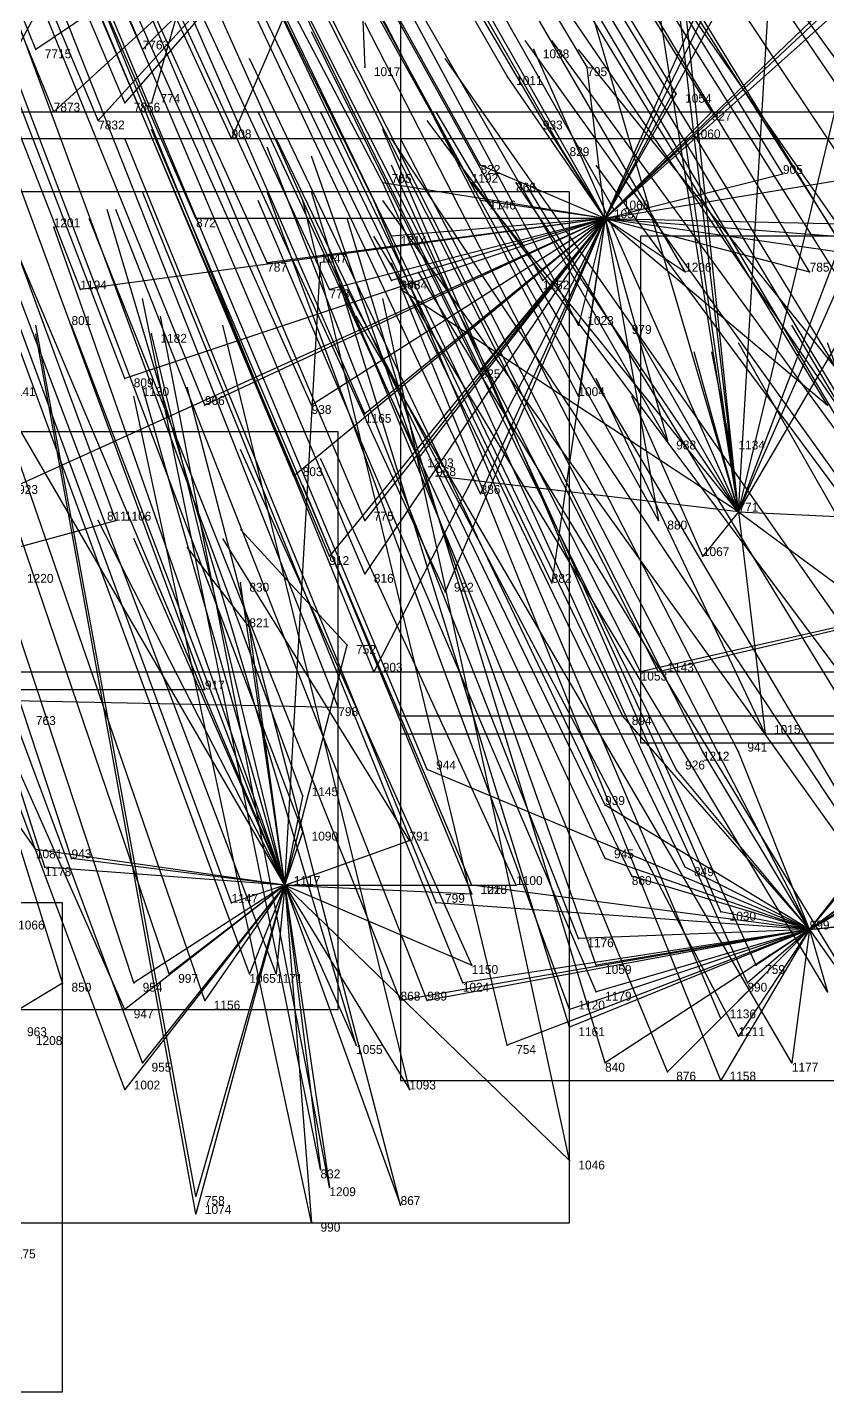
# Model space of a CAD drawing. Extents: x -0.5 to 0.59, y -0.5 to 0.59.
# Drawn here: x 0.134 to 0.224, y -0.486 to -0.3325 of the extents above; entities that cross this region are included whole.
import ezdxf

# ---------------------------------------------------------------- set-up
doc = ezdxf.new("R2010")
doc.units = 0
for name, color, linetype in [('Clients', 3, 'CONTINUOUS'), ('Facilities', 3, 'CONTINUOUS'), ('Facilities_lines', 3, 'CONTINUOUS'), ('Min_max_boxes', 1, 'CONTINUOUS'), ('Normals', 1, 'CONTINUOUS'), ('Source_points', 5, 'CONTINUOUS'), ('Text', 3, 'CONTINUOUS')]:
    doc.layers.add(name, color=color, linetype=linetype)

msp = doc.modelspace()

# ---------------------------------------------------------------- linework, layer by layer
at = {"layer": 'Clients', "color": 5}
for p in [(0.135, -0.335, -0.904), (0.147, -0.335, -0.914), (0.191, -0.335, -1.25), (0.172, -0.337, -1.25), (0.197, -0.337, -0.976), (0.188, -0.338, -0.968), (0.207, -0.34, -0.996), (0.137, -0.342, -0.92), (0.145, -0.341, -0.927), (0.148, -0.341, -1.25), (0.211, -0.342, -1.005), (0.142, -0.343, -0.929), (0.192, -0.343, -0.982), (0.157, -0.345, -0.947), (0.208, -0.345, -1.25), (0.194, -0.346, -0.993), (0.185, -0.348, -0.986), (0.219, -0.349, -1.029), (0.174, -0.35, -0.977), (0.184, -0.35, -1.25), (0.189, -0.35, -1.25), (0.185, -0.352, -0.995), (0.2, -0.353, -1.014), (0.153, -0.354, -0.965), (0.137, -0.355, -1.25), (0.175, -0.356, -0.992), (0.161, -0.359, -0.984), (0.167, -0.359, -1.25), (0.208, -0.36, -1.038), (0.222, -0.36, -1.057), (0.14, -0.362, -0.969), (0.168, -0.362, -0.998), (0.175, -0.361, -1.004), (0.176, -0.362, -1.25), (0.192, -0.361, -1.023), (0.139, -0.366, -1.25), (0.196, -0.366, -1.037), (0.202, -0.366, -1.25), (0.148, -0.367, -1.25), (0.185, -0.371, -1.037), (0.145, -0.372, -0.999), (0.147, -0.373, -1.25), (0.196, -0.374, -1.055), (0.154, -0.375, -1.013), (0.166, -0.375, -1.025), (0.172, -0.376, -1.034), (0.224, -0.375, -1.092), (0.206, -0.379, -1.08), (0.213, -0.379, -1.25), (0.178, -0.381, -1.052), (0.164, -0.383, -1.041), (0.18, -0.383, -1.25), (0.185, -0.385, -1.066), (0.142, -0.388, -1.25), (0.144, -0.388, -1.035), (0.172, -0.388, -1.061), (0.205, -0.388, -1.098), (0.168, -0.392, -1.067), (0.21, -0.392, -1.25), (0.172, -0.394, -1.075), (0.158, -0.395, -1.25), (0.181, -0.396, -1.089), (0.193, -0.395, -1.098), (0.159, -0.4, -1.25), (0.17, -0.402, -1.25), (0.173, -0.405, -1.101), (0.203, -0.405, -1.132), (0.205, -0.405, -1.135), (0.154, -0.407, -1.088), (0.169, -0.409, -1.107), (0.201, -0.41, -1.142), (0.217, -0.412, -1.25), (0.21, -0.414, -1.161), (0.214, -0.414, -1.165), (0.179, -0.416, -1.132), (0.207, -0.416, -1.162), (0.165, -0.419, -1.125), (0.199, -0.42, -1.161), (0.165, -0.423, -1.136), (0.135, -0.425, -1.25), (0.177, -0.424, -1.25), (0.139, -0.426, -1.119), (0.199, -0.426, -1.176), (0.136, -0.427, -1.121), (0.202, -0.428, -1.183), (0.208, -0.427, -1.189), (0.184, -0.429, -1.168), (0.189, -0.429, -1.25), (0.157, -0.431, -1.146), (0.18, -0.431, -1.167), (0.184, -0.43, -1.25), (0.212, -0.432, -1.204), (0.196, -0.435, -1.193), (0.184, -0.438, -1.25), (0.198, -0.438, -1.202), (0.216, -0.438, -1.222), (0.138, -0.44, -1.154), (0.146, -0.44, -1.159), (0.15, -0.439, -1.161), (0.159, -0.439, -1.167), (0.162, -0.439, -1.17), (0.183, -0.44, -1.191), (0.215, -0.44, -1.224), (0.154, -0.442, -1.171), (0.176, -0.442, -1.188), (0.179, -0.442, -1.192), (0.198, -0.441, -1.209), (0.224, -0.441, -1.238), (0.145, -0.443, -1.25), (0.195, -0.443, -1.21), (0.195, -0.445, -1.216), (0.212, -0.444, -1.229), (0.214, -0.446, -1.25), (0.171, -0.447, -1.197), (0.188, -0.447, -1.213), (0.147, -0.449, -1.25), (0.199, -0.449, -1.228), (0.22, -0.449, -1.25), (0.206, -0.45, -1.238), (0.212, -0.451, -1.245), (0.145, -0.452, -1.25), (0.177, -0.452, -1.25), (0.195, -0.46, -1.249), (0.167, -0.461, -1.226), (0.168, -0.463, -1.231), (0.153, -0.464, -1.222), (0.176, -0.465, -1.242), (0.153, -0.466, -1.226), (0.166, -0.467, -1.24)]:
    msp.add_point(p, dxfattribs=at)
at = {"layer": 'Facilities', "color": 3}
for p in [(0.199, -0.354, -1.015), (0.214, -0.387, -1.25), (0.163, -0.429, -1.25), (0.222, -0.434, -1.218)]:
    msp.add_point(p, dxfattribs=at)
at = {"layer": 'Facilities_lines', "color": 3}
for p, q in [((0.169, -0.268, -1.25), (0.129, -0.342, -1.25)), ((0.169, -0.268, -1.25), (0.148, -0.341, -1.25)), ((0.169, -0.268, -1.25), (0.172, -0.337, -1.25)), ((0.172, -0.31, -0.886), (0.135, -0.335, -0.904)), ((0.172, -0.31, -0.886), (0.137, -0.342, -0.92)), ((0.172, -0.31, -0.886), (0.142, -0.343, -0.929)), ((0.172, -0.31, -0.886), (0.145, -0.341, -0.927)), ((0.172, -0.31, -0.886), (0.147, -0.335, -0.914)), ((0.172, -0.31, -0.886), (0.157, -0.345, -0.947)), ((0.199, -0.354, -1.015), (0.217, -0.317, -0.96)), ((0.199, -0.354, -1.015), (0.219, -0.317, -0.962)), ((0.214, -0.387, -1.25), (0.206, -0.319, -1.25)), ((0.214, -0.387, -1.25), (0.218, -0.319, -1.25)), ((0.199, -0.354, -1.015), (0.23, -0.325, -0.996)), ((0.199, -0.354, -1.015), (0.211, -0.327, -0.971)), ((0.214, -0.387, -1.25), (0.197, -0.329, -1.25)), ((0.199, -0.354, -1.015), (0.227, -0.329, -1)), ((0.214, -0.387, -1.25), (0.205, -0.33, -1.25)), ((0.214, -0.387, -1.25), (0.208, -0.33, -1.25)), ((0.199, -0.354, -1.015), (0.223, -0.331, -0.997)), ((0.214, -0.387, -1.25), (0.227, -0.333, -1.25)), ((0.214, -0.387, -1.25), (0.191, -0.335, -1.25)), ((0.214, -0.387, -1.25), (0.237, -0.335, -1.25)), ((0.199, -0.354, -1.015), (0.197, -0.337, -0.976)), ((0.199, -0.354, -1.015), (0.188, -0.338, -0.968)), ((0.199, -0.354, -1.015), (0.207, -0.34, -0.996)), ((0.199, -0.354, -1.015), (0.211, -0.342, -1.005)), ((0.199, -0.354, -1.015), (0.192, -0.343, -0.982)), ((0.214, -0.387, -1.25), (0.208, -0.345, -1.25)), ((0.214, -0.387, -1.25), (0.23, -0.345, -1.25)), ((0.199, -0.354, -1.015), (0.194, -0.346, -0.993)), ((0.199, -0.354, -1.015), (0.248, -0.346, -1.063)), ((0.199, -0.354, -1.015), (0.185, -0.348, -0.986)), ((0.199, -0.354, -1.015), (0.219, -0.349, -1.029)), ((0.163, -0.429, -1.25), (0.13, -0.351, -1.25)), ((0.199, -0.354, -1.015), (0.174, -0.35, -0.977)), ((0.214, -0.387, -1.25), (0.184, -0.35, -1.25)), ((0.214, -0.387, -1.25), (0.189, -0.35, -1.25)), ((0.199, -0.354, -1.015), (0.185, -0.352, -0.995)), ((0.199, -0.354, -1.015), (0.2, -0.353, -1.014)), ((0.199, -0.354, -1.015), (0.133, -0.384, -1.016)), ((0.199, -0.354, -1.015), (0.14, -0.362, -0.969)), ((0.199, -0.354, -1.015), (0.145, -0.372, -0.999)), ((0.199, -0.354, -1.015), (0.153, -0.354, -0.965)), ((0.199, -0.354, -1.015), (0.154, -0.375, -1.013)), ((0.199, -0.354, -1.015), (0.161, -0.359, -0.984)), ((0.199, -0.354, -1.015), (0.164, -0.383, -1.041)), ((0.199, -0.354, -1.015), (0.166, -0.375, -1.025)), ((0.199, -0.354, -1.015), (0.168, -0.362, -0.998)), ((0.199, -0.354, -1.015), (0.168, -0.392, -1.067)), ((0.199, -0.354, -1.015), (0.172, -0.388, -1.061)), ((0.199, -0.354, -1.015), (0.172, -0.394, -1.075)), ((0.199, -0.354, -1.015), (0.172, -0.376, -1.034)), ((0.199, -0.354, -1.015), (0.173, -0.405, -1.101)), ((0.199, -0.354, -1.015), (0.175, -0.361, -1.004)), ((0.199, -0.354, -1.015), (0.175, -0.356, -0.992)), ((0.199, -0.354, -1.015), (0.178, -0.381, -1.052)), ((0.199, -0.354, -1.015), (0.181, -0.396, -1.089)), ((0.199, -0.354, -1.015), (0.185, -0.371, -1.037)), ((0.199, -0.354, -1.015), (0.185, -0.385, -1.066)), ((0.199, -0.354, -1.015), (0.192, -0.361, -1.023)), ((0.199, -0.354, -1.015), (0.193, -0.395, -1.098)), ((0.199, -0.354, -1.015), (0.196, -0.374, -1.055)), ((0.199, -0.354, -1.015), (0.196, -0.366, -1.037)), ((0.199, -0.354, -1.015), (0.222, -0.36, -1.057)), ((0.199, -0.354, -1.015), (0.205, -0.388, -1.098)), ((0.199, -0.354, -1.015), (0.248, -0.361, -1.095)), ((0.199, -0.354, -1.015), (0.224, -0.375, -1.092)), ((0.199, -0.354, -1.015), (0.206, -0.379, -1.08)), ((0.199, -0.354, -1.015), (0.242, -0.355, -1.075)), ((0.199, -0.354, -1.015), (0.225, -0.356, -1.052)), ((0.199, -0.354, -1.015), (0.208, -0.36, -1.038)), ((0.163, -0.429, -1.25), (0.137, -0.355, -1.25)), ((0.163, -0.429, -1.25), (0.167, -0.359, -1.25)), ((0.214, -0.387, -1.25), (0.231, -0.358, -1.25)), ((0.214, -0.387, -1.25), (0.176, -0.362, -1.25)), ((0.163, -0.429, -1.25), (0.139, -0.366, -1.25)), ((0.214, -0.387, -1.25), (0.202, -0.366, -1.25)), ((0.163, -0.429, -1.25), (0.148, -0.367, -1.25)), ((0.163, -0.429, -1.25), (0.131, -0.374, -1.25)), ((0.163, -0.429, -1.25), (0.147, -0.373, -1.25)), ((0.214, -0.387, -1.25), (0.213, -0.379, -1.25)), ((0.214, -0.387, -1.25), (0.18, -0.383, -1.25)), ((0.074, -0.407, -1.035), (0.144, -0.388, -1.035)), ((0.163, -0.429, -1.25), (0.142, -0.388, -1.25)), ((0.214, -0.387, -1.25), (0.21, -0.392, -1.25)), ((0.214, -0.387, -1.25), (0.235, -0.388, -1.25)), ((0.214, -0.387, -1.25), (0.217, -0.412, -1.25)), ((0.214, -0.387, -1.25), (0.237, -0.404, -1.25)), ((0.269, -0.39, -1.184), (0.203, -0.405, -1.132)), ((0.269, -0.39, -1.184), (0.205, -0.405, -1.135)), ((0.163, -0.429, -1.25), (0.158, -0.395, -1.25)), ((0.163, -0.429, -1.25), (0.159, -0.4, -1.25)), ((0.163, -0.429, -1.25), (0.17, -0.402, -1.25)), ((0.074, -0.407, -1.035), (0.169, -0.409, -1.107)), ((0.074, -0.407, -1.035), (0.154, -0.407, -1.088)), ((0.222, -0.434, -1.218), (0.201, -0.41, -1.142)), ((0.222, -0.434, -1.218), (0.21, -0.414, -1.161)), ((0.222, -0.434, -1.218), (0.214, -0.414, -1.165)), ((0.222, -0.434, -1.218), (0.259, -0.413, -1.218)), ((0.222, -0.434, -1.218), (0.248, -0.415, -1.21)), ((0.222, -0.434, -1.218), (0.252, -0.415, -1.214)), ((0.222, -0.434, -1.218), (0.179, -0.416, -1.132)), ((0.222, -0.434, -1.218), (0.207, -0.416, -1.162)), ((0.222, -0.434, -1.218), (0.237, -0.416, -1.196)), ((0.163, -0.429, -1.25), (0.165, -0.419, -1.125)), ((0.222, -0.434, -1.218), (0.199, -0.42, -1.161)), ((0.222, -0.434, -1.218), (0.238, -0.422, -1.21)), ((0.163, -0.429, -1.25), (0.165, -0.423, -1.136)), ((0.163, -0.429, -1.25), (0.135, -0.425, -1.25)), ((0.163, -0.429, -1.25), (0.177, -0.424, -1.25)), ((0.222, -0.434, -1.218), (0.229, -0.425, -1.208)), ((0.163, -0.429, -1.25), (0.139, -0.426, -1.119)), ((0.222, -0.434, -1.218), (0.199, -0.426, -1.176)), ((0.163, -0.429, -1.25), (0.136, -0.427, -1.121)), ((0.222, -0.434, -1.218), (0.202, -0.428, -1.183)), ((0.222, -0.434, -1.218), (0.208, -0.427, -1.189)), ((0.222, -0.434, -1.218), (0.23, -0.428, -1.214)), ((0.163, -0.429, -1.25), (0.145, -0.443, -1.25)), ((0.163, -0.429, -1.25), (0.145, -0.452, -1.25)), ((0.163, -0.429, -1.25), (0.146, -0.44, -1.159)), ((0.163, -0.429, -1.25), (0.147, -0.449, -1.25)), ((0.163, -0.429, -1.25), (0.15, -0.439, -1.161)), ((0.163, -0.429, -1.25), (0.153, -0.464, -1.222)), ((0.163, -0.429, -1.25), (0.153, -0.466, -1.226)), ((0.163, -0.429, -1.25), (0.154, -0.442, -1.171)), ((0.163, -0.429, -1.25), (0.157, -0.431, -1.146)), ((0.163, -0.429, -1.25), (0.159, -0.439, -1.167)), ((0.163, -0.429, -1.25), (0.162, -0.439, -1.17)), ((0.163, -0.429, -1.25), (0.189, -0.429, -1.25)), ((0.163, -0.429, -1.25), (0.167, -0.461, -1.226)), ((0.163, -0.429, -1.25), (0.176, -0.465, -1.242)), ((0.163, -0.429, -1.25), (0.195, -0.46, -1.249)), ((0.163, -0.429, -1.25), (0.171, -0.447, -1.197)), ((0.163, -0.429, -1.25), (0.166, -0.467, -1.24)), ((0.163, -0.429, -1.25), (0.177, -0.452, -1.25)), ((0.163, -0.429, -1.25), (0.184, -0.438, -1.25)), ((0.163, -0.429, -1.25), (0.168, -0.463, -1.231)), ((0.163, -0.429, -1.25), (0.184, -0.43, -1.25)), ((0.222, -0.434, -1.218), (0.184, -0.429, -1.168)), ((0.222, -0.434, -1.218), (0.18, -0.431, -1.167)), ((0.222, -0.434, -1.218), (0.212, -0.432, -1.204)), ((0.222, -0.434, -1.218), (0.24, -0.432, -1.236)), ((0.222, -0.434, -1.218), (0.176, -0.442, -1.188)), ((0.222, -0.434, -1.218), (0.179, -0.442, -1.192)), ((0.222, -0.434, -1.218), (0.183, -0.44, -1.191)), ((0.222, -0.434, -1.218), (0.188, -0.447, -1.213)), ((0.222, -0.434, -1.218), (0.195, -0.443, -1.21)), ((0.222, -0.434, -1.218), (0.195, -0.445, -1.216)), ((0.222, -0.434, -1.218), (0.196, -0.435, -1.193)), ((0.222, -0.434, -1.218), (0.198, -0.438, -1.202)), ((0.222, -0.434, -1.218), (0.198, -0.441, -1.209)), ((0.222, -0.434, -1.218), (0.199, -0.449, -1.228)), ((0.222, -0.434, -1.218), (0.206, -0.45, -1.238)), ((0.222, -0.434, -1.218), (0.212, -0.444, -1.229)), ((0.222, -0.434, -1.218), (0.212, -0.451, -1.245)), ((0.222, -0.434, -1.218), (0.214, -0.446, -1.25)), ((0.222, -0.434, -1.218), (0.215, -0.44, -1.224)), ((0.222, -0.434, -1.218), (0.216, -0.438, -1.222)), ((0.222, -0.434, -1.218), (0.22, -0.449, -1.25)), ((0.222, -0.434, -1.218), (0.232, -0.433, -1.229)), ((0.222, -0.434, -1.218), (0.229, -0.444, -1.248)), ((0.222, -0.434, -1.218), (0.224, -0.441, -1.238)), ((0.09, -0.469, -1.194), (0.138, -0.44, -1.154))]:
    msp.add_line(p, q, dxfattribs=at)
at = {"layer": 'Min_max_boxes', "color": 1}
for p, q in [((0.176, -0.319, -1.25), (0.176, -0.412, -1.25)), ((0.176, -0.319, -1.25), (0.176, -0.412, -1.25)), ((0.08, -0.342, -1.25), (0.258, -0.342, -1.25)), ((0.08, -0.342, -1.25), (0.258, -0.342, -1.25)), ((0.084, -0.345, -0.949), (0.231, -0.345, -0.949)), ((0.084, -0.345, -0.83), (0.231, -0.345, -0.83)), ((0.195, -0.351, -1.25), (0.13, -0.351, -1.25)), ((0.195, -0.351, -1.119), (0.13, -0.351, -1.119)), ((0.195, -0.467, -1.25), (0.195, -0.351, -1.25)), ((0.195, -0.467, -1.119), (0.195, -0.351, -1.119)), ((0.195, -0.351, -1.25), (0.195, -0.351, -1.119)), ((0.282, -0.356, -1.209), (0.203, -0.356, -1.209)), ((0.203, -0.356, -1.209), (0.203, -0.413, -1.209)), ((0.282, -0.356, -1.105), (0.203, -0.356, -1.105)), ((0.203, -0.356, -1.105), (0.203, -0.413, -1.105)), ((0.203, -0.356, -1.209), (0.203, -0.356, -1.105)), ((0.169, -0.378, -1.115), (-0.006, -0.378, -1.115)), ((0.169, -0.378, -0.981), (-0.006, -0.378, -0.981)), ((0.169, -0.443, -1.115), (0.169, -0.378, -1.115)), ((0.169, -0.443, -0.981), (0.169, -0.378, -0.981)), ((0.169, -0.378, -1.115), (0.169, -0.378, -0.981)), ((0.133, -0.405, -1.101), (0.248, -0.405, -1.101)), ((0.133, -0.405, -0.96), (0.248, -0.405, -0.96)), ((0.259, -0.41, -1.25), (0.176, -0.41, -1.25)), ((0.176, -0.41, -1.25), (0.176, -0.451, -1.25)), ((0.259, -0.41, -1.132), (0.176, -0.41, -1.132)), ((0.176, -0.41, -1.132), (0.176, -0.451, -1.132)), ((0.176, -0.41, -1.25), (0.176, -0.41, -1.132)), ((0.176, -0.412, -1.25), (0.237, -0.412, -1.25)), ((0.176, -0.412, -1.25), (0.237, -0.412, -1.25)), ((0.176, -0.412, -1.25), (0.176, -0.412, -1.25)), ((0.203, -0.413, -1.209), (0.282, -0.413, -1.209)), ((0.203, -0.413, -1.105), (0.282, -0.413, -1.105)), ((0.203, -0.413, -1.209), (0.203, -0.413, -1.105)), ((0.138, -0.431, -1.234), (0.053, -0.431, -1.234)), ((0.138, -0.431, -1.116), (0.053, -0.431, -1.116)), ((0.138, -0.486, -1.234), (0.138, -0.431, -1.234)), ((0.138, -0.486, -1.116), (0.138, -0.431, -1.116)), ((0.138, -0.431, -1.234), (0.138, -0.431, -1.116)), ((-0.006, -0.443, -1.115), (0.169, -0.443, -1.115)), ((-0.006, -0.443, -0.981), (0.169, -0.443, -0.981)), ((0.169, -0.443, -1.115), (0.169, -0.443, -0.981)), ((0.176, -0.451, -1.25), (0.259, -0.451, -1.25)), ((0.176, -0.451, -1.132), (0.259, -0.451, -1.132)), ((0.176, -0.451, -1.25), (0.176, -0.451, -1.132)), ((0.13, -0.467, -1.25), (0.195, -0.467, -1.25)), ((0.13, -0.467, -1.119), (0.195, -0.467, -1.119)), ((0.195, -0.467, -1.25), (0.195, -0.467, -1.119)), ((0.053, -0.486, -1.234), (0.138, -0.486, -1.234)), ((0.053, -0.486, -1.116), (0.138, -0.486, -1.116)), ((0.138, -0.486, -1.234), (0.138, -0.486, -1.116))]:
    msp.add_line(p, q, dxfattribs=at)
at = {"layer": 'Normals', "color": 1}
for p, q in [((0.135, -0.335, -0.904), (0.1, -0.249, -0.941)), ((0.147, -0.335, -0.914), (0.109, -0.25, -0.951)), ((0.137, -0.342, -0.92), (0.102, -0.256, -0.957)), ((0.145, -0.341, -0.927), (0.109, -0.256, -0.964)), ((0.142, -0.343, -0.929), (0.106, -0.257, -0.965)), ((0.197, -0.337, -0.976), (0.149, -0.257, -1.013)), ((0.188, -0.338, -0.968), (0.142, -0.258, -1.005)), ((0.157, -0.345, -0.947), (0.118, -0.26, -0.984)), ((0.207, -0.34, -0.996), (0.159, -0.261, -1.034)), ((0.192, -0.343, -0.982), (0.145, -0.263, -1.02)), ((0.211, -0.342, -1.005), (0.162, -0.263, -1.042)), ((0.185, -0.348, -0.986), (0.14, -0.267, -1.023)), ((0.194, -0.346, -0.993), (0.148, -0.266, -1.031)), ((0.174, -0.35, -0.977), (0.131, -0.268, -1.015)), ((0.153, -0.354, -0.965), (0.116, -0.269, -1.002)), ((0.219, -0.349, -1.029), (0.17, -0.269, -1.066)), ((0.185, -0.352, -0.995), (0.141, -0.271, -1.033)), ((0.175, -0.356, -0.992), (0.134, -0.273, -1.03)), ((0.199, -0.354, -1.015), (0.153, -0.273, -1.052)), ((0.2, -0.353, -1.014), (0.154, -0.272, -1.051)), ((0.14, -0.362, -0.969), (0.106, -0.275, -1.007)), ((0.161, -0.359, -0.984), (0.123, -0.275, -1.022)), ((0.225, -0.356, -1.052), (0.176, -0.276, -1.088)), ((0.168, -0.362, -0.998), (0.129, -0.278, -1.036)), ((0.175, -0.361, -1.004), (0.135, -0.278, -1.042)), ((0.208, -0.36, -1.038), (0.161, -0.279, -1.075)), ((0.192, -0.361, -1.023), (0.147, -0.28, -1.059)), ((0.222, -0.36, -1.057), (0.174, -0.28, -1.093)), ((0.196, -0.366, -1.037), (0.152, -0.284, -1.074)), ((0.145, -0.372, -0.999), (0.112, -0.286, -1.037)), ((0.185, -0.371, -1.037), (0.144, -0.288, -1.074)), ((0.154, -0.375, -1.013), (0.119, -0.289, -1.051)), ((0.166, -0.375, -1.025), (0.128, -0.29, -1.062)), ((0.172, -0.376, -1.034), (0.135, -0.291, -1.072)), ((0.196, -0.374, -1.055), (0.153, -0.291, -1.092)), ((0.246, -0.37, -1.111), (0.194, -0.293, -1.148)), ((0.178, -0.381, -1.052), (0.14, -0.296, -1.088)), ((0.224, -0.375, -1.092), (0.176, -0.296, -1.13)), ((0.164, -0.383, -1.041), (0.128, -0.297, -1.078)), ((0.206, -0.379, -1.08), (0.16, -0.299, -1.117)), ((0.185, -0.385, -1.066), (0.145, -0.3, -1.103)), ((0.144, -0.388, -1.035), (0.112, -0.301, -1.072)), ((0.172, -0.388, -1.061), (0.136, -0.303, -1.099)), ((0.238, -0.381, -1.124), (0.189, -0.303, -1.161)), ((0.168, -0.392, -1.067), (0.132, -0.307, -1.104)), ((0.205, -0.388, -1.098), (0.16, -0.307, -1.135)), ((0.244, -0.386, -1.141), (0.194, -0.307, -1.178)), ((0.172, -0.394, -1.075), (0.136, -0.309, -1.113)), ((0.236, -0.389, -1.139), (0.188, -0.31, -1.176)), ((0.252, -0.387, -1.153), (0.2, -0.309, -1.19)), ((0.181, -0.396, -1.089), (0.142, -0.311, -1.125)), ((0.193, -0.395, -1.098), (0.153, -0.311, -1.135)), ((0.236, -0.392, -1.142), (0.188, -0.312, -1.18)), ((0.266, -0.393, -1.187), (0.209, -0.314, -1.206)), ((0.173, -0.405, -1.101), (0.138, -0.319, -1.138)), ((0.154, -0.407, -1.088), (0.122, -0.32, -1.125)), ((0.256, -0.399, -1.185), (0.201, -0.32, -1.211)), ((0.203, -0.405, -1.132), (0.161, -0.322, -1.17)), ((0.205, -0.405, -1.135), (0.163, -0.322, -1.172)), ((0.169, -0.409, -1.107), (0.135, -0.323, -1.144)), ((0.242, -0.405, -1.179), (0.194, -0.324, -1.214)), ((0.201, -0.41, -1.142), (0.161, -0.327, -1.18)), ((0.179, -0.416, -1.132), (0.143, -0.33, -1.169)), ((0.21, -0.414, -1.161), (0.168, -0.331, -1.199)), ((0.251, -0.413, -1.209), (0.195, -0.331, -1.215)), ((0.165, -0.419, -1.125), (0.133, -0.332, -1.163)), ((0.207, -0.416, -1.162), (0.166, -0.333, -1.2)), ((0.214, -0.414, -1.165), (0.172, -0.332, -1.203)), ((0.248, -0.415, -1.21), (0.19, -0.334, -1.217)), ((0.252, -0.415, -1.214), (0.193, -0.334, -1.219)), ((0.165, -0.423, -1.136), (0.132, -0.336, -1.173)), ((0.199, -0.42, -1.161), (0.159, -0.336, -1.199)), ((0.237, -0.416, -1.196), (0.181, -0.336, -1.22)), ((0.191, -0.335, -1.25), (0.191, -0.335, -1.15)), ((0.259, -0.413, -1.218), (0.196, -0.335, -1.216)), ((0.172, -0.337, -1.25), (0.172, -0.337, -1.15)), ((0.136, -0.427, -1.121), (0.108, -0.339, -1.159)), ((0.139, -0.426, -1.119), (0.11, -0.338, -1.157)), ((0.148, -0.341, -1.25), (0.148, -0.341, -1.15)), ((0.199, -0.426, -1.176), (0.16, -0.342, -1.214)), ((0.208, -0.427, -1.189), (0.167, -0.342, -1.221)), ((0.229, -0.425, -1.208), (0.18, -0.342, -1.232)), ((0.238, -0.422, -1.21), (0.179, -0.343, -1.229)), ((0.157, -0.431, -1.146), (0.125, -0.344, -1.184)), ((0.18, -0.431, -1.167), (0.145, -0.345, -1.205)), ((0.184, -0.429, -1.168), (0.148, -0.344, -1.206)), ((0.202, -0.428, -1.183), (0.162, -0.345, -1.221)), ((0.212, -0.432, -1.204), (0.174, -0.344, -1.231)), ((0.23, -0.428, -1.214), (0.175, -0.345, -1.224)), ((0.222, -0.434, -1.218), (0.176, -0.345, -1.225)), ((0.208, -0.345, -1.25), (0.208, -0.345, -1.15)), ((0.196, -0.435, -1.193), (0.161, -0.346, -1.22)), ((0.198, -0.438, -1.202), (0.166, -0.347, -1.229)), ((0.216, -0.438, -1.222), (0.175, -0.348, -1.234)), ((0.255, -0.425, -1.239), (0.198, -0.348, -1.208)), ((0.138, -0.44, -1.154), (0.11, -0.351, -1.19)), ((0.15, -0.439, -1.161), (0.12, -0.351, -1.197)), ((0.183, -0.44, -1.191), (0.147, -0.351, -1.22)), ((0.195, -0.443, -1.21), (0.161, -0.351, -1.231)), ((0.195, -0.445, -1.216), (0.166, -0.351, -1.233)), ((0.215, -0.44, -1.224), (0.174, -0.35, -1.236)), ((0.184, -0.35, -1.25), (0.184, -0.35, -1.15)), ((0.189, -0.35, -1.25), (0.189, -0.35, -1.15)), ((0.24, -0.432, -1.236), (0.19, -0.35, -1.209)), ((0.146, -0.44, -1.159), (0.117, -0.352, -1.196)), ((0.159, -0.439, -1.167), (0.127, -0.352, -1.204)), ((0.162, -0.439, -1.17), (0.129, -0.352, -1.207)), ((0.171, -0.447, -1.197), (0.143, -0.353, -1.216)), ((0.179, -0.442, -1.192), (0.144, -0.353, -1.221)), ((0.198, -0.441, -1.209), (0.16, -0.352, -1.234)), ((0.188, -0.447, -1.213), (0.165, -0.352, -1.231)), ((0.212, -0.444, -1.229), (0.173, -0.352, -1.237)), ((0.232, -0.433, -1.229), (0.174, -0.352, -1.228)), ((0.176, -0.442, -1.188), (0.141, -0.354, -1.222)), ((0.199, -0.449, -1.228), (0.17, -0.354, -1.235)), ((0.154, -0.442, -1.171), (0.124, -0.355, -1.208)), ((0.137, -0.355, -1.25), (0.137, -0.355, -1.15)), ((0.224, -0.441, -1.238), (0.173, -0.356, -1.226)), ((0.167, -0.359, -1.25), (0.167, -0.359, -1.15)), ((0.206, -0.45, -1.238), (0.168, -0.358, -1.243)), ((0.212, -0.451, -1.245), (0.175, -0.359, -1.23)), ((0.229, -0.444, -1.248), (0.178, -0.36, -1.229)), ((0.214, -0.446, -1.25), (0.17, -0.362, -1.217)), ((0.176, -0.362, -1.25), (0.176, -0.362, -1.15)), ((0.167, -0.461, -1.226), (0.147, -0.363, -1.225)), ((0.195, -0.46, -1.249), (0.174, -0.363, -1.24)), ((0.168, -0.463, -1.231), (0.149, -0.365, -1.225)), ((0.22, -0.449, -1.25), (0.171, -0.365, -1.227)), ((0.153, -0.464, -1.222), (0.135, -0.366, -1.221)), ((0.139, -0.366, -1.25), (0.139, -0.366, -1.15)), ((0.177, -0.452, -1.25), (0.156, -0.366, -1.202)), ((0.202, -0.366, -1.25), (0.202, -0.366, -1.15)), ((0.256, -0.427, -1.25), (0.22, -0.366, -1.179)), ((0.153, -0.466, -1.226), (0.135, -0.367, -1.223)), ((0.148, -0.367, -1.25), (0.148, -0.367, -1.15)), ((0.247, -0.426, -1.25), (0.214, -0.368, -1.176)), ((0.237, -0.404, -1.25), (0.224, -0.368, -1.158)), ((0.214, -0.387, -1.25), (0.209, -0.369, -1.152)), ((0.213, -0.379, -1.25), (0.211, -0.369, -1.151)), ((0.217, -0.412, -1.25), (0.198, -0.372, -1.16)), ((0.166, -0.467, -1.24), (0.146, -0.374, -1.211)), ((0.147, -0.373, -1.25), (0.147, -0.373, -1.15)), ((0.176, -0.465, -1.242), (0.152, -0.373, -1.208)), ((0.21, -0.392, -1.25), (0.202, -0.374, -1.152)), ((0.184, -0.438, -1.25), (0.158, -0.38, -1.173)), ((0.189, -0.429, -1.25), (0.167, -0.381, -1.165)), ((0.18, -0.383, -1.25), (0.18, -0.383, -1.15)), ((0.184, -0.43, -1.25), (0.165, -0.384, -1.163)), ((0.142, -0.388, -1.25), (0.142, -0.388, -1.15)), ((0.17, -0.402, -1.25), (0.158, -0.389, -1.152)), ((0.163, -0.429, -1.25), (0.146, -0.39, -1.159)), ((0.159, -0.4, -1.25), (0.152, -0.391, -1.151)), ((0.177, -0.424, -1.25), (0.156, -0.39, -1.158)), ((0.158, -0.395, -1.25), (0.158, -0.395, -1.15)), ((0.145, -0.443, -1.25), (0.125, -0.398, -1.163)), ((0.147, -0.449, -1.25), (0.128, -0.398, -1.166)), ((0.145, -0.452, -1.25), (0.126, -0.401, -1.166)), ((0.135, -0.425, -1.25), (0.123, -0.408, -1.152))]:
    msp.add_line(p, q, dxfattribs=at)
at = {"layer": 'Source_points', "color": 5}
for p in [(0.135, -0.335, -0.904), (0.147, -0.335, -0.914), (0.191, -0.335, -1.25), (0.172, -0.337, -1.25), (0.197, -0.337, -0.976), (0.188, -0.338, -0.968), (0.207, -0.34, -0.996), (0.137, -0.342, -0.92), (0.145, -0.341, -0.927), (0.148, -0.341, -1.25), (0.211, -0.342, -1.005), (0.142, -0.343, -0.929), (0.192, -0.343, -0.982), (0.157, -0.345, -0.947), (0.208, -0.345, -1.25), (0.194, -0.346, -0.993), (0.185, -0.348, -0.986), (0.219, -0.349, -1.029), (0.174, -0.35, -0.977), (0.184, -0.35, -1.25), (0.189, -0.35, -1.25), (0.185, -0.352, -0.995), (0.2, -0.353, -1.014), (0.153, -0.354, -0.965), (0.199, -0.354, -1.015), (0.137, -0.355, -1.25), (0.175, -0.356, -0.992), (0.161, -0.359, -0.984), (0.167, -0.359, -1.25), (0.208, -0.36, -1.038), (0.222, -0.36, -1.057), (0.14, -0.362, -0.969), (0.168, -0.362, -0.998), (0.175, -0.361, -1.004), (0.176, -0.362, -1.25), (0.192, -0.361, -1.023), (0.139, -0.366, -1.25), (0.196, -0.366, -1.037), (0.202, -0.366, -1.25), (0.148, -0.367, -1.25), (0.185, -0.371, -1.037), (0.145, -0.372, -0.999), (0.147, -0.373, -1.25), (0.196, -0.374, -1.055), (0.154, -0.375, -1.013), (0.166, -0.375, -1.025), (0.172, -0.376, -1.034), (0.224, -0.375, -1.092), (0.206, -0.379, -1.08), (0.213, -0.379, -1.25), (0.178, -0.381, -1.052), (0.164, -0.383, -1.041), (0.18, -0.383, -1.25), (0.185, -0.385, -1.066), (0.142, -0.388, -1.25), (0.144, -0.388, -1.035), (0.172, -0.388, -1.061), (0.205, -0.388, -1.098), (0.214, -0.387, -1.25), (0.168, -0.392, -1.067), (0.21, -0.392, -1.25), (0.172, -0.394, -1.075), (0.158, -0.395, -1.25), (0.181, -0.396, -1.089), (0.193, -0.395, -1.098), (0.159, -0.4, -1.25), (0.17, -0.402, -1.25), (0.173, -0.405, -1.101), (0.203, -0.405, -1.132), (0.205, -0.405, -1.135), (0.154, -0.407, -1.088), (0.169, -0.409, -1.107), (0.201, -0.41, -1.142), (0.217, -0.412, -1.25), (0.21, -0.414, -1.161), (0.214, -0.414, -1.165), (0.179, -0.416, -1.132), (0.207, -0.416, -1.162), (0.165, -0.419, -1.125), (0.199, -0.42, -1.161), (0.165, -0.423, -1.136), (0.135, -0.425, -1.25), (0.177, -0.424, -1.25), (0.139, -0.426, -1.119), (0.199, -0.426, -1.176), (0.136, -0.427, -1.121), (0.202, -0.428, -1.183), (0.208, -0.427, -1.189), (0.163, -0.429, -1.25), (0.184, -0.429, -1.168), (0.189, -0.429, -1.25), (0.157, -0.431, -1.146), (0.18, -0.431, -1.167), (0.184, -0.43, -1.25), (0.212, -0.432, -1.204), (0.222, -0.434, -1.218), (0.196, -0.435, -1.193), (0.184, -0.438, -1.25), (0.198, -0.438, -1.202), (0.216, -0.438, -1.222), (0.138, -0.44, -1.154), (0.146, -0.44, -1.159), (0.15, -0.439, -1.161), (0.159, -0.439, -1.167), (0.162, -0.439, -1.17), (0.183, -0.44, -1.191), (0.215, -0.44, -1.224), (0.154, -0.442, -1.171), (0.176, -0.442, -1.188), (0.179, -0.442, -1.192), (0.198, -0.441, -1.209), (0.224, -0.441, -1.238), (0.145, -0.443, -1.25), (0.195, -0.443, -1.21), (0.195, -0.445, -1.216), (0.212, -0.444, -1.229), (0.214, -0.446, -1.25), (0.171, -0.447, -1.197), (0.188, -0.447, -1.213), (0.147, -0.449, -1.25), (0.199, -0.449, -1.228), (0.22, -0.449, -1.25), (0.206, -0.45, -1.238), (0.212, -0.451, -1.245), (0.145, -0.452, -1.25), (0.177, -0.452, -1.25), (0.195, -0.46, -1.249), (0.167, -0.461, -1.226), (0.168, -0.463, -1.231), (0.153, -0.464, -1.222), (0.176, -0.465, -1.242), (0.153, -0.466, -1.226), (0.166, -0.467, -1.24)]:
    msp.add_point(p, dxfattribs=at)

# ---------------------------------------------------------------- texts
at = {"layer": 'Text', "color": 3}
for s, p in [('7763', (0.147, -0.335, -0.914)), ('7715', (0.136, -0.336, -0.904)), ('1038', (0.192, -0.336, -1.25)), ('1017', (0.173, -0.338, -1.25)), ('795', (0.197, -0.338, -0.976)), ('1011', (0.189, -0.339, -0.968)), ('774', (0.149, -0.341, -1.25)), ('1054', (0.208, -0.341, -0.996)), ('7873', (0.137, -0.342, -0.92)), ('7856', (0.146, -0.342, -0.927)), ('927', (0.211, -0.343, -1.005)), ('7832', (0.142, -0.344, -0.929)), ('933', (0.192, -0.344, -0.982)), ('908', (0.157, -0.345, -0.947)), ('1060', (0.209, -0.345, -1.25)), ('829', (0.195, -0.347, -0.993)), ('822', (0.185, -0.349, -0.986)), ('905', (0.219, -0.349, -1.029)), ('765', (0.175, -0.35, -0.977)), ('1192', (0.184, -0.35, -1.25)), ('866', (0.189, -0.351, -1.25)), ('1146', (0.186, -0.353, -0.995)), ('1057', (0.2, -0.354, -1.015)), ('1068', (0.201, -0.353, -1.014)), ('1201', (0.137, -0.355, -1.25)), ('872', (0.153, -0.355, -0.965)), ('1214', (0.176, -0.357, -0.992)), ('787', (0.161, -0.36, -0.984)), ('1047', (0.167, -0.359, -1.25)), ('1206', (0.208, -0.36, -1.038)), ('785', (0.222, -0.36, -1.057)), ('1194', (0.14, -0.362, -0.969)), ('778', (0.168, -0.363, -0.998)), ('845', (0.176, -0.362, -1.25)), ('1084', (0.176, -0.362, -1.004)), ('1152', (0.192, -0.362, -1.023)), ('801', (0.139, -0.366, -1.25)), ('1023', (0.197, -0.366, -1.037)), ('979', (0.202, -0.367, -1.25)), ('1182', (0.149, -0.368, -1.25)), ('825', (0.185, -0.372, -1.037)), ('809', (0.146, -0.373, -0.999)), ('1130', (0.147, -0.374, -1.25)), ('1004', (0.196, -0.374, -1.055)), ('1141', (0.132, -0.374, -1.25)), ('966', (0.154, -0.375, -1.013)), ('938', (0.166, -0.376, -1.025)), ('1165', (0.172, -0.377, -1.034)), ('988', (0.207, -0.38, -1.08)), ('1134', (0.214, -0.38, -1.25)), ('803', (0.165, -0.383, -1.041)), ('1203', (0.179, -0.382, -1.052)), ('968', (0.18, -0.383, -1.25)), ('923', (0.133, -0.385, -1.016)), ('886', (0.185, -0.385, -1.066)), ('771', (0.214, -0.387, -1.25)), ('811', (0.143, -0.388, -1.25)), ('1106', (0.145, -0.388, -1.035)), ('775', (0.173, -0.388, -1.061)), ('880', (0.206, -0.389, -1.098)), ('1067', (0.21, -0.392, -1.25)), ('912', (0.168, -0.393, -1.067)), ('1220', (0.134, -0.395, -1.041)), ('816', (0.173, -0.395, -1.075)), ('882', (0.193, -0.395, -1.098)), ('830', (0.159, -0.396, -1.25)), ('922', (0.182, -0.396, -1.089)), ('821', (0.159, -0.4, -1.25)), ('752', (0.171, -0.403, -1.25)), ('903', (0.174, -0.405, -1.101)), ('1053', (0.203, -0.406, -1.132)), ('1143', (0.206, -0.405, -1.135)), ('917', (0.154, -0.407, -1.088)), ('798', (0.169, -0.41, -1.107)), ('763', (0.135, -0.411, -1.079)), ('894', (0.202, -0.411, -1.142)), ('1015', (0.218, -0.412, -1.25)), ('1212', (0.21, -0.415, -1.161)), ('941', (0.215, -0.414, -1.165)), ('944', (0.18, -0.416, -1.132)), ('926', (0.208, -0.416, -1.162)), ('1145', (0.166, -0.419, -1.125)), ('939', (0.199, -0.42, -1.161)), ('1090', (0.166, -0.424, -1.136)), ('791', (0.177, -0.424, -1.25)), ('1081', (0.135, -0.426, -1.25)), ('943', (0.139, -0.426, -1.119)), ('945', (0.2, -0.426, -1.176)), ('1178', (0.136, -0.428, -1.121)), ('1117', (0.164, -0.429, -1.25)), ('1100', (0.189, -0.429, -1.25)), ('860', (0.202, -0.429, -1.183)), ('849', (0.209, -0.428, -1.189)), ('1028', (0.185, -0.43, -1.168)), ('1215', (0.185, -0.43, -1.25)), ('1147', (0.157, -0.431, -1.146)), ('799', (0.181, -0.431, -1.167)), ('1030', (0.213, -0.433, -1.204)), ('1066', (0.133, -0.434, -1.134)), ('999', (0.222, -0.434, -1.218)), ('1176', (0.197, -0.436, -1.193)), ('997', (0.151, -0.44, -1.161)), ('1065', (0.159, -0.44, -1.167)), ('1150', (0.184, -0.439, -1.25)), ('1059', (0.199, -0.439, -1.202)), ('759', (0.217, -0.439, -1.222)), ('850', (0.139, -0.441, -1.154)), ('954', (0.147, -0.441, -1.159)), ('1171', (0.162, -0.44, -1.17)), ('1024', (0.183, -0.441, -1.191)), ('890', (0.215, -0.441, -1.224)), ('1156', (0.155, -0.443, -1.171)), ('868', (0.176, -0.442, -1.188)), ('989', (0.179, -0.442, -1.192)), ('1120', (0.196, -0.443, -1.21)), ('1179', (0.199, -0.442, -1.209)), ('947', (0.146, -0.444, -1.25)), ('1136', (0.213, -0.444, -1.229)), ('963', (0.134, -0.446, -1.164)), ('1161', (0.196, -0.446, -1.216)), ('1211', (0.214, -0.446, -1.25)), ('1208', (0.135, -0.447, -1.166)), ('1055', (0.171, -0.448, -1.197)), ('754', (0.189, -0.448, -1.213)), ('955', (0.148, -0.45, -1.25)), ('840', (0.199, -0.45, -1.228)), ('1177', (0.22, -0.45, -1.25)), ('1002', (0.146, -0.452, -1.25)), ('1093', (0.177, -0.452, -1.25)), ('876', (0.207, -0.451, -1.238)), ('1158', (0.213, -0.451, -1.245)), ('1046', (0.196, -0.461, -1.249)), ('832', (0.167, -0.462, -1.226)), ('1209', (0.168, -0.464, -1.231)), ('758', (0.154, -0.465, -1.222)), ('1074', (0.154, -0.466, -1.226)), ('867', (0.176, -0.465, -1.242)), ('990', (0.167, -0.468, -1.24)), ('1175', (0.132, -0.471, -1.221))]:
    msp.add_text(s, height=0.001, dxfattribs=at).set_placement(p)

doc.saveas('drawing.dxf')
